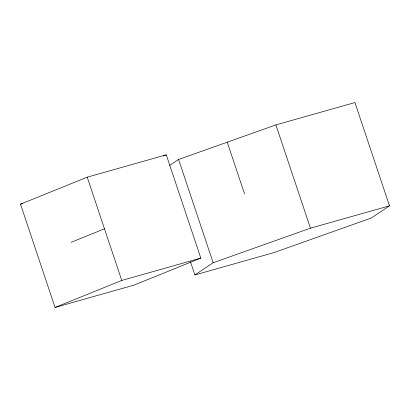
<?xml version="1.0" encoding="UTF-8"?>
<svg xmlns="http://www.w3.org/2000/svg" width="410" height="410" viewBox="0 0 410 410"><rect width="100%" height="100%" fill="white"/><g stroke="black" fill="none" stroke-linecap="round" stroke-linejoin="round"><path stroke-width="0.61" d="M169.73 165.399L178.596 159.47L275.899 124.906L354.947 102.556L389.5 205.825L371.25 218.033L273.947 252.596L194.899 274.946L190.424 261.58M194.899 274.946L213.149 262.738L310.452 228.18L389.5 205.825M20.5 204.175L87.212 177.171L166.265 154.821L200.818 258.09L134.101 285.093L55.053 307.444L20.5 204.175L22.34 203.652M163.313 156.015L166.265 154.821M71.135 242.31L104.494 228.806M55.053 307.444L121.77 280.445L200.818 258.09M275.899 124.906L310.452 228.18M227.248 142.188L244.524 193.822M178.596 159.47L213.149 262.738M87.212 177.171L121.77 280.445"/></g></svg>
